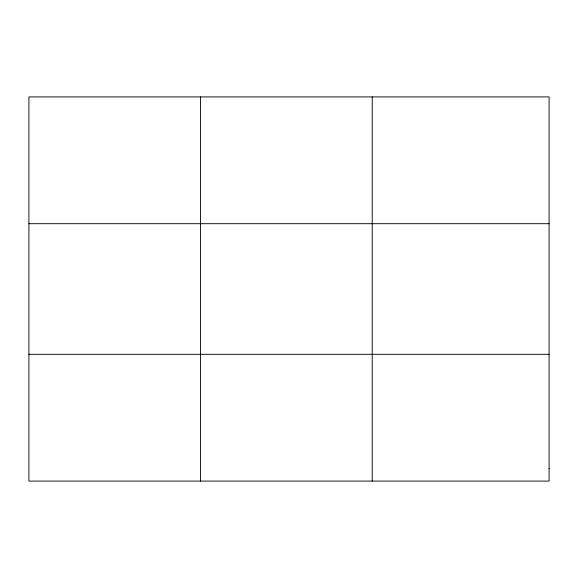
<?xml version="1.0" encoding="UTF-8"?>
<svg xmlns="http://www.w3.org/2000/svg" width="578" height="578" viewBox="0 0 578 578"><rect width="100%" height="100%" fill="white"/><g stroke="black" fill="none" stroke-linecap="round" stroke-linejoin="round"><path stroke-width="0.87" d="M200.566 481.091L200.566 96.909M372.232 481.091L372.232 96.909M28.9 223.693L549.1 223.693M28.9 354.307L549.1 354.307M549.1 468.411L549.1 481.091L28.9 481.091L28.9 96.909L549.1 96.909L549.1 468.411"/></g></svg>
